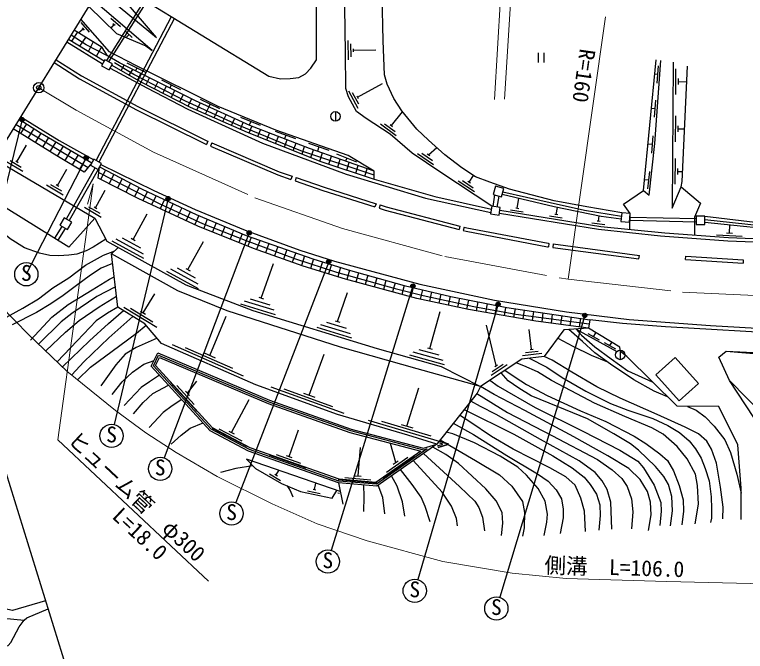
# Model space of a CAD drawing. Units: millimetres at full size, sheet at 1:1000; details may follow other scales. Extents: x 40000 to 680000, y 20000 to 380000.
# Drawn here: x 363081 to 447890, y 246316 to 320236 of the extents above; entities that cross this region are included whole.
import ezdxf
from ezdxf.enums import TextEntityAlignment as Align

# ---------------------------------------------------------------- set-up
doc = ezdxf.new("R2010")
doc.units = ezdxf.units.MM
doc.header["$LTSCALE"] = 1000
doc.header["$PDMODE"] = 32
doc.header["$PDSIZE"] = 500
doc.linetypes.add('CHAIN', pattern=[18.5, 12, -1.5, 3.5, -1.5])
for name, color, linetype, lineweight in [('M-BGD', 7, 'Continuous', 25), ('M-BGD-EXST', 7, 'Continuous', 25), ('M-BMK', 2, 'CHAIN', 13), ('M-BMK-OTRS', 5, 'Continuous', 25), ('M-BMK-SRVR', 3, 'Continuous', 25), ('M-STR-HTXT', 7, 'Continuous', 13)]:
    doc.layers.add(name, color=color, linetype=linetype, lineweight=lineweight)
doc.layers.add('M-OTRS', color=6, linetype='Continuous')
doc.styles.add('ＭＳ ゴシック', font='')
doc.styles.get('ＭＳ ゴシック').set_extended_font_data('MS Gothic')

msp = doc.modelspace()

# ---------------------------------------------------------------- hatches: boundary and pattern name
at = {"layer": 'M-BGD-EXST'}
for points in [[(364171, 308163, -1), (363732, 307924, -0.41421), (363832, 308263, -0.41421)], [(371602, 303729, -1), (371163, 303490, -0.41421), (371263, 303829, -0.41421)], [(381119, 298993, -1), (380680, 298754, -0.41421), (380780, 299093, -0.41421)], [(390525, 295026, -1), (390086, 294787, -0.41421), (390186, 295126, -0.41421)], [(399761, 291661, -1), (399322, 291422, -0.41421), (399422, 291761, -0.41421)], [(409523, 288853, -1), (409084, 288613, -0.41421), (409184, 288953, -0.41421)], [(419404, 286732, -1), (418965, 286492, -0.41421), (419065, 286832, -0.41421)], [(429470, 285435, -1), (429031, 285196, -0.41421), (429131, 285535, -0.41421)]]:
    msp.add_hatch(color=256, dxfattribs=at).paths.add_polyline_path(points)

# ---------------------------------------------------------------- linework, layer by layer
at = {"layer": 'M-BGD'}
for p, q in [((372533, 303300), (381276, 320035)), ((381632, 319816), (372867, 303112)), ((375372, 318810), (374235, 319788)), ((371777, 318216), (370785, 319340)), ((374608, 319071), (374262, 318668)), ((374741, 318957), (374476, 319185)), ((369725, 317140), (370397, 318161)), ((371056, 318579), (370506, 318094)), ((371172, 318448), (370940, 318711)), ((376733, 317587), (375993, 318260)), ((369346, 317371), (373481, 314858)), ((370666, 316568), (371333, 317583)), ((376363, 317923), (376039, 317568)), ((401770, 317220), (401799, 314970)), ((373271, 314486), (369140, 317038)), ((371653, 315969), (372209, 317042)), ((372595, 315397), (373147, 316463)), ((402075, 316849), (402094, 315349)), ((402382, 316278), (402387, 315928)), ((402384, 316103), (405017, 316155)), ((423825, 315790), (423825, 314672)), ((424492, 315790), (424492, 314672)), ((373561, 314999), (373168, 314303)), ((374432, 314509), (373561, 314999)), ((436060, 299804), (437537, 315005)), ((373168, 314303), (374039, 313812)), ((374039, 313812), (374432, 314509)), ((375428, 313753), (375804, 314381)), ((378386, 313487), (376154, 314613)), ((376386, 313211), (376789, 313884)), ((377270, 314050), (377106, 313724)), ((437654, 312288), (437803, 314283)), ((439797, 313961), (439778, 310961)), ((377362, 312658), (377744, 313401)), ((437728, 313286), (437373, 313312)), ((378332, 312138), (378725, 312905)), ((379309, 311632), (379707, 312409)), ((382388, 311516), (380148, 312625)), ((402887, 310669), (405773, 312245)), ((440090, 312809), (440085, 312109)), ((440088, 312459), (441077, 312452)), ((380286, 311127), (380689, 311913)), ((381268, 312070), (381090, 311710)), ((381262, 310621), (381671, 311417)), ((401821, 311369), (402899, 309394)), ((382239, 310115), (382653, 310921)), ((383232, 309601), (383614, 310435)), ((402264, 311184), (402983, 309867)), ((402803, 310823), (402970, 310516)), ((384233, 309146), (384608, 309961)), ((386884, 309289), (384644, 310398)), ((385764, 309844), (385600, 309512)), ((437358, 308314), (437507, 310309)), ((385241, 308705), (385609, 309507)), ((386249, 308264), (386611, 309053)), ((400312, 308975), (400312, 307875)), ((406801, 307368), (408108, 308935)), ((437433, 309311), (436987, 309344)), ((387257, 307823), (387613, 308599)), ((388265, 307382), (388615, 308145)), ((391632, 307358), (389320, 308308)), ((439762, 308479), (439742, 305479)), ((363249, 307498), (371613, 302491)), ((364455, 307566), (363775, 306429)), ((365296, 307024), (364626, 305904)), ((389285, 306937), (389599, 307699)), ((390476, 307833), (390291, 307385)), ((390296, 306504), (390607, 307259)), ((405538, 307544), (407359, 306221)), ((406018, 307566), (407232, 306684)), ((406660, 307471), (406943, 307265)), ((440054, 307327), (440050, 306627)), ((366138, 306484), (365476, 305378)), ((391318, 306097), (391636, 306867)), ((392341, 305690), (392664, 306475)), ((395719, 305816), (393362, 306649)), ((394541, 306232), (394393, 305815)), ((440052, 306977), (440829, 306972)), ((367002, 305980), (366327, 304853)), ((367867, 305477), (367178, 304327)), ((385506, 305540), (385349, 305172)), ((385966, 305343), (385809, 304975)), ((393363, 305283), (393692, 306083)), ((394385, 304876), (394720, 305691)), ((437035, 304153), (437202, 306146)), ((363354, 303161), (364477, 305075)), ((368731, 304973), (368030, 303803)), ((369595, 304470), (368891, 303294)), ((395407, 304470), (395748, 305299)), ((396447, 304056), (396735, 304923)), ((399571, 304453), (397214, 305287)), ((397471, 303648), (397767, 304541)), ((398393, 304870), (398220, 304381)), ((411114, 303967), (412064, 304799)), ((437118, 305149), (436584, 305194)), ((370459, 303966), (369751, 302785)), ((398495, 303241), (398804, 304174)), ((399536, 302886), (399841, 303807)), ((402794, 303101), (400472, 304029)), ((409847, 304105), (411705, 302837)), ((410326, 304142), (411565, 303296)), ((410970, 304065), (411259, 303868)), ((362080, 303213), (364021, 302075)), ((362556, 303282), (363849, 302523)), ((363203, 303250), (363505, 303073)), ((371323, 303462), (370612, 302276)), ((372288, 303438), (371896, 302741)), ((373160, 302947), (372288, 303438)), ((372767, 302250), (373160, 302947)), ((400580, 302539), (400879, 303439)), ((401633, 303565), (401495, 303221)), ((401624, 302191), (401916, 303072)), ((439730, 303537), (439710, 300537)), ((368046, 300408), (369159, 302305)), ((369088, 296510), (372430, 302440)), ((372767, 302250), (369396, 296330)), ((371896, 302741), (372767, 302250)), ((373615, 302193), (373062, 301111)), ((402667, 301844), (402953, 302705)), ((403711, 301496), (403990, 302338)), ((436572, 300027), (436784, 302015)), ((440022, 302385), (440018, 301685)), ((440020, 302035), (440605, 302032)), ((374592, 301687), (374042, 300613)), ((375568, 301180), (375023, 300114)), ((395285, 301479), (395153, 301102)), ((395757, 301315), (395625, 300937)), ((415838, 300804), (416334, 301556)), ((366772, 300460), (368713, 299322)), ((367248, 300529), (368541, 299770)), ((367895, 300497), (368197, 300320)), ((376544, 300673), (376004, 299616)), ((414568, 300924), (416445, 299683)), ((415046, 300967), (416298, 300141)), ((415692, 300901), (415984, 300708)), ((436678, 301021), (436183, 301074)), ((372460, 297819), (373604, 299842)), ((377521, 300167), (376985, 299118)), ((378510, 299685), (377975, 298639)), ((379506, 299217), (378974, 298176)), ((380478, 298760), (379991, 297706)), ((418780, 299310), (418570, 297966)), ((419100, 297883), (419301, 299174)), ((421420, 297761), (421600, 298894)), ((371186, 297871), (373127, 296732)), ((371661, 297940), (372955, 297181)), ((372309, 297908), (372611, 297730)), ((381474, 298292), (380989, 297244)), ((382469, 297824), (381987, 296782)), ((405022, 298287), (404902, 297906)), ((405499, 298137), (405379, 297755)), ((418460, 297983), (418321, 297093)), ((419448, 297829), (418460, 297983)), ((419309, 296939), (419448, 297829)), ((421247, 297789), (421592, 297734)), ((425943, 297042), (426069, 297832)), ((376844, 294141), (378481, 297116)), ((383465, 297357), (382986, 296320)), ((384467, 296902), (383984, 295858)), ((418321, 297093), (419309, 296939)), ((420632, 297583), (422113, 297347)), ((425155, 296864), (426637, 296628)), ((425770, 297070), (426116, 297015)), ((430856, 296261), (430933, 296864)), ((385445, 296492), (385023, 295417)), ((386460, 296067), (386043, 295006)), ((430073, 296059), (431561, 295868)), ((430682, 296284), (431029, 296239)), ((442172, 296136), (434462, 296324)), ((434500, 296737), (442172, 296582)), ((368574, 295653), (367725, 294279)), ((368962, 295426), (368108, 294043)), ((387474, 295642), (387063, 294595)), ((388489, 295216), (388084, 294184)), ((414755, 295695), (414654, 295308)), ((415239, 295569), (415138, 295182)), ((446044, 294893), (446084, 295801)), ((375576, 294325), (377678, 293168)), ((389504, 294791), (389104, 293773)), ((390523, 294403), (390133, 293358)), ((444532, 294659), (447529, 294528)), ((445694, 294908), (446394, 294878)), ((374353, 293970), (378033, 291946)), ((374833, 294220), (377987, 292485)), ((376599, 294276), (377089, 294006)), ((383201, 290644), (385001, 293916)), ((391562, 294041), (391159, 292961)), ((392601, 293679), (392195, 292592)), ((425086, 293674), (425034, 293278)), ((425582, 293609), (425529, 293212)), ((425582, 293609), (435585, 292288)), ((393639, 293316), (393232, 292223)), ((394678, 292954), (394268, 291854)), ((425529, 293212), (435532, 291891)), ((395717, 292592), (395305, 291486)), ((396726, 292241), (396362, 291109)), ((397765, 291880), (397411, 290775)), ((435532, 291891), (435585, 292288)), ((440942, 291794), (440966, 292193)), ((440966, 292193), (447632, 291785)), ((447632, 291785), (447623, 291385)), ((391697, 287337), (393118, 291350)), ((398815, 291552), (398462, 290451)), ((399865, 291223), (399513, 290126)), ((400890, 290902), (400581, 289796)), ((380710, 290473), (384390, 288449)), ((381190, 290723), (384344, 288988)), ((381933, 290828), (384035, 289671)), ((382956, 290779), (383446, 290509)), ((401942, 290577), (401634, 289476)), ((403001, 290279), (402696, 289188)), ((404060, 289982), (403757, 288900)), ((405119, 289684), (404819, 288612)), ((406178, 289387), (405881, 288324)), ((407237, 289089), (406942, 288036)), ((408275, 288797), (408020, 287744)), ((409346, 288545), (409082, 287456)), ((377982, 285627), (379337, 287841)), ((400555, 284612), (401726, 287976)), ((410417, 288293), (410149, 287190)), ((411475, 288044), (411236, 286958)), ((412546, 287792), (412311, 286729)), ((413617, 287541), (413387, 286500)), ((389292, 286664), (393307, 285429)), ((389711, 287006), (393152, 285948)), ((390417, 287260), (392711, 286554)), ((391429, 287420), (391964, 287255)), ((414695, 287322), (414463, 286271)), ((415774, 287106), (415539, 286042)), ((416830, 286895), (416639, 285844)), ((417909, 286679), (417723, 285657)), ((375750, 286289), (379589, 283941)), ((376546, 286153), (379106, 284588)), ((418988, 286464), (418807, 285471)), ((420066, 286248), (419891, 285284)), ((421155, 286083), (420976, 285098)), ((422216, 285929), (422079, 284908)), ((377684, 285809), (378281, 285444)), ((385725, 280674), (387642, 285236)), ((411281, 281486), (412472, 285785)), ((423304, 285771), (423164, 284721)), ((424393, 285613), (424252, 284559)), ((425482, 285455), (425342, 284411)), ((426570, 285296), (426432, 284263)), ((427659, 285138), (427522, 284115)), ((428747, 284980), (428612, 283968)), ((398570, 284281), (402011, 283223)), ((399276, 284535), (401570, 283829)), ((400288, 284695), (400823, 284530)), ((418976, 279488), (417827, 284203)), ((398151, 283939), (402166, 282704)), ((423074, 281397), (422793, 283701)), ((428255, 283726), (432990, 281131)), ((430277, 282846), (430531, 283309)), ((429620, 283206), (430935, 282485)), ((381364, 281936), (389602, 278313)), ((382858, 281607), (388350, 279192)), ((431514, 282168), (432829, 281448)), ((432171, 281808), (432379, 282186)), ((385084, 280956), (386365, 280392)), ((397263, 276050), (398999, 280836)), ((408897, 280745), (412944, 279624)), ((409306, 281099), (412775, 280138)), ((410005, 281372), (412317, 280731)), ((411011, 281560), (411551, 281411)), ((422024, 280673), (424260, 280928)), ((422363, 281014), (423853, 281184)), ((422900, 281377), (423248, 281417)), ((433361, 281276), (433361, 280176)), ((418373, 278365), (420245, 279612)), ((418518, 278822), (419767, 279654)), ((418831, 279391), (419122, 279585)), ((381188, 277533), (384219, 274207)), ((383147, 276274), (384215, 277685)), ((381915, 277181), (383936, 274963)), ((382911, 276533), (383383, 276015)), ((392828, 277020), (401289, 273952)), ((394341, 276791), (399981, 274746)), ((408607, 272463), (409995, 276905)), ((396605, 276289), (397921, 275812)), ((388266, 271723), (390296, 275556)), ((404121, 273159), (412753, 270615)), ((385997, 272246), (389974, 270140)), ((405644, 273023), (411399, 271327)), ((407935, 272660), (409278, 272265)), ((386800, 272160), (389452, 270756)), ((387957, 271887), (388576, 271559)), ((394938, 268951), (396032, 272051)), ((402936, 266676), (403213, 269997)), ((407316, 268232), (406696, 270435)), ((392617, 269133), (396861, 267636)), ((393424, 269167), (396253, 268169)), ((394608, 269067), (395269, 268834)), ((405817, 266450), (409503, 269031)), ((406259, 267126), (408716, 268847)), ((407029, 268031), (407602, 268433)), ((393448, 266797), (393751, 267328)), ((392648, 266909), (393951, 266165)), ((393296, 266884), (393600, 266711)), ((401416, 266508), (404404, 266247)), ((402587, 266707), (403285, 266646)), ((397883, 265096), (398043, 265844)), ((400642, 266274), (405125, 265883)), ((400667, 265893), (401170, 263398)), ((397087, 264959), (398554, 264646)), ((397712, 265132), (398054, 265059)), ((400793, 264630), (400592, 264700))]:
    msp.add_line(p, q, dxfattribs=at)
for points in [[(377696, 330893), (376884, 322731), (392600, 313082), (393939, 312773), (395068, 312810), (396048, 312935), (396829, 313356), (397462, 314014), (398119, 314968), (398164, 327599)], [(418460, 297983), (412530, 301901), (409227, 304155), (406674, 306373), (403871, 308158), (402768, 308991), (401847, 310677), (401536, 311667), (401479, 315841), (401344, 326381)], [(372896, 323120), (379543, 317588), (373713, 324442)], [(381458, 323392), (378169, 321942), (373742, 314897)], [(373996, 314754), (378268, 321478), (381623, 323104)], [(433541, 297229), (429500, 297911), (425685, 298600), (420512, 299962), (418243, 300767), (416559, 301411), (414971, 302439), (413013, 303953), (411114, 305646), (409776, 306926), (408010, 309052), (407080, 310485), (406330, 312167), (406026, 313239), (405865, 317178), (405742, 322476)], [(371686, 321160), (374899, 318052), (378302, 316607), (379032, 316068), (372181, 321961)], [(404799, 302052), (401792, 303865), (393389, 306836), (386717, 309578), (377224, 314280), (374097, 315932), (370779, 319691)], [(404799, 301134), (404799, 302052), (397318, 304700), (390367, 307350), (384058, 310211), (375258, 314657), (373859, 315445), (373247, 316401), (369990, 318413)], [(373859, 315445), (371369, 316735), (369651, 317865)], [(367673, 314662), (370628, 312785), (377214, 309201), (385206, 305233), (385349, 305172)], [(367885, 315001), (370831, 313130), (377399, 309556), (385374, 305596), (385506, 305540)], [(434496, 295322), (434537, 297137), (433747, 298215), (436060, 299804), (436727, 299282), (437365, 305266), (438084, 314924)], [(439502, 314710), (439392, 297775), (440453, 300231), (440552, 300859), (441158, 314237)], [(443172, 296857), (453254, 295643), (459187, 295265), (464070, 295002), (467622, 294974), (468318, 295353), (468971, 296291), (469525, 314772)], [(374155, 314016), (378407, 311729), (383190, 309264), (391845, 305324), (401550, 301712), (410779, 298941), (418348, 297270)], [(374350, 314363), (377740, 312445), (383455, 309486), (390060, 306598), (398609, 303195), (404799, 301134)], [(404799, 301593), (396279, 304417), (389024, 307405), (382929, 310202), (376903, 313295), (374671, 314630)], [(363623, 308103), (366096, 306509), (372060, 303033), (371165, 301949), (367967, 303840), (362916, 306959)], [(363793, 308379), (368255, 305639), (372258, 303383)], [(385966, 305343), (393790, 302001), (395285, 301479)], [(385809, 304975), (393645, 301627), (395153, 301102)], [(360744, 303441), (372402, 296600), (373802, 293919), (382957, 288882), (390734, 285895), (405155, 281460), (412571, 279405), (417135, 277049), (409814, 279105), (400910, 281616), (387748, 285830), (382036, 288189), (374317, 292453), (375107, 293200)], [(373090, 302823), (379242, 299809), (384018, 297612), (389830, 295231), (396176, 292911), (400222, 291605), (410114, 288936), (418789, 287069), (427148, 285721), (434406, 284850), (443827, 284140), (458666, 283290), (467956, 282835)], [(372849, 301905), (380007, 298245), (384897, 295985), (389823, 294050), (395671, 291868), (400422, 290343), (407264, 288430), (410501, 287645), (416370, 286349), (421269, 285460), (429769, 284321)], [(395757, 301315), (398995, 300186), (405022, 298287)], [(404799, 301134), (411868, 299139), (418409, 297661)], [(395625, 300937), (398869, 299806), (404902, 297906)], [(440453, 300231), (442697, 298358), (441983, 296710), (441976, 294669)], [(372402, 296600), (369379, 293258), (358575, 299930)], [(419744, 299666), (425241, 298426), (429200, 297526), (433504, 296830)], [(433472, 296476), (431168, 296818), (425690, 297907), (419665, 299361)], [(373666, 294179), (372211, 293257), (371393, 292820), (370310, 292441), (369375, 292316), (368197, 292221), (367180, 292278), (365954, 292525), (364221, 293145), (362567, 294208), (359467, 296767), (357635, 298407)], [(405379, 297755), (406077, 297535), (414654, 295308)], [(405499, 298137), (406187, 297920), (414755, 295695)], [(458307, 293756), (448877, 293803), (445841, 293921), (438050, 294507), (430826, 295272), (419341, 297142)], [(419399, 297519), (431131, 295655), (438548, 294921), (445929, 294379), (452722, 294082), (458307, 294077)], [(443172, 296459), (454609, 295199), (458307, 294516)], [(458306, 294077), (453667, 295035), (443172, 296095)], [(415138, 295182), (415474, 295095), (424933, 293291), (425034, 293278)], [(415239, 295569), (415562, 295485), (424997, 293686), (425086, 293674)], [(362133, 285120), (364051, 286152), (365861, 287252), (367534, 288515), (369375, 289675), (371292, 291144), (373404, 292304), (374712, 292827)], [(447383, 261616), (447419, 265272), (446999, 270301), (444822, 274745), (439955, 274767), (434130, 280550), (433386, 281131), (433312, 281618), (429687, 283822), (426824, 283629), (424556, 280551), (421945, 280253), (417135, 277049), (416757, 276296), (412075, 270372), (405124, 265504), (400667, 265893), (390241, 269572), (385779, 271934), (378941, 279438), (379684, 280959), (392670, 275484), (402124, 272131), (410532, 269918), (412075, 270372), (408708, 271414), (400557, 273816), (391060, 277260), (380119, 282071), (378200, 284348), (375061, 286267), (374317, 292453)], [(440942, 291794), (447615, 291386), (447623, 291385)], [(374452, 291335), (373131, 290794), (371895, 289977), (370114, 288692), (368723, 287633), (367281, 286675), (365627, 285655), (362805, 284205)], [(364927, 282435), (367389, 285109), (369306, 286579), (372090, 288302), (374104, 289516), (374635, 289812)], [(374774, 288653), (372605, 287522), (369734, 285547), (368488, 284564), (365863, 281989)], [(366688, 281205), (368986, 283368), (370562, 284709), (372888, 286316), (374907, 287550)], [(375061, 286267), (373842, 285593), (372558, 284700), (370338, 282353), (368035, 279927)], [(368654, 279339), (371759, 282373), (373980, 284371), (375708, 285872)], [(376806, 285200), (374000, 282723), (371128, 279920), (369712, 278409)], [(370397, 277851), (371877, 279318), (375276, 281829), (377212, 283249), (378331, 284193)], [(467956, 282302), (438607, 283974), (433614, 284390), (429851, 284820)], [(438848, 275866), (437293, 276524), (434927, 277830), (432224, 279669), (430425, 280992), (428988, 282275), (427388, 283667)], [(428255, 283726), (428863, 283027), (430408, 281689), (432299, 280263), (434267, 278900), (437091, 277610)], [(379625, 282657), (377193, 281603), (375899, 280806), (374828, 279599), (373105, 277136)], [(426127, 282683), (427867, 281764), (430001, 280698), (431884, 279920)], [(450164, 261672), (450552, 270298), (448885, 273474), (446033, 277762), (444801, 280454), (445645, 281183), (468532, 280026), (468532, 281952)], [(445645, 281183), (467067, 279339), (468602, 278973), (468537, 259131)], [(374391, 276126), (375568, 277595), (376775, 278722), (378059, 279664), (379258, 280086)], [(422793, 280350), (424847, 279306), (426619, 278112), (429376, 276519), (432229, 275098), (434249, 274316), (437145, 273334), (438908, 272532), (440232, 271732), (441355, 270769), (442113, 269842), (442744, 268729), (443225, 267565), (443695, 266110), (443909, 264262), (443952, 262852), (443973, 261764), (443856, 261295)], [(445276, 261701), (445330, 263077), (445009, 265395), (444539, 268151), (443973, 269808), (443417, 270717), (442435, 271581), (440897, 272349), (437658, 273816), (433352, 275707), (430659, 277012), (427742, 278731), (425468, 280139), (424556, 280551)], [(442062, 261125), (442436, 263397), (442350, 265566), (442115, 266892), (441132, 268686), (439967, 270086), (438332, 271528), (437040, 272254), (433919, 273581), (430393, 275120), (427667, 276552), (425391, 277770), (423779, 278773), (422177, 279466), (421296, 279821)], [(379902, 278384), (378720, 277594), (377767, 276962), (375792, 274871)], [(439186, 260879), (439421, 262618), (439346, 264284), (438983, 265706), (438428, 266623), (437477, 267778), (435500, 269658), (434571, 270415), (432626, 271571), (429548, 273294), (426174, 274701), (423032, 275997), (421579, 276861), (420370, 277706), (419540, 278651)], [(419984, 278947), (421171, 278133), (422496, 277288), (424888, 276009), (428757, 274244), (431695, 272994), (434997, 271316), (436332, 270452), (437947, 269263), (438834, 268463), (439561, 267265), (440223, 265576), (440683, 263909), (440715, 262607), (440522, 260995)], [(418242, 277786), (419190, 277092), (423510, 274611), (429026, 271868), (433336, 269671), (435416, 268394), (436081, 267614), (437322, 265615), (438097, 263598), (438129, 262596), (437948, 260932)], [(446033, 277762), (450078, 273664), (451750, 269430), (451294, 261525)], [(376883, 273897), (378002, 275220), (379140, 276269), (380949, 277235)], [(436661, 260340), (436954, 262152), (436860, 263637), (436524, 264866), (435686, 266257), (434376, 267557), (431934, 269003), (427983, 271204), (422303, 274265), (418719, 276151), (417135, 277049)], [(416713, 276240), (420289, 274042), (425442, 271379), (430722, 268591), (432433, 267403), (433539, 266381), (434188, 265450), (434691, 264014), (434838, 262503), (434660, 260537)], [(382483, 275552), (381379, 274838), (380328, 274041), (378714, 272321)], [(432403, 260507), (432268, 263621), (431845, 265097), (431268, 266127), (430443, 267074), (428616, 268419), (424097, 270915), (418958, 273806), (417133, 274754), (416031, 275377)], [(415255, 274396), (421023, 271533), (425542, 269016), (427781, 267612), (429164, 266549), (429885, 265673), (430608, 264557), (431000, 263342), (431031, 262082), (430866, 260393)], [(441164, 274762), (442187, 274317), (443209, 273543), (444276, 272464), (445490, 270880), (446175, 269408), (446895, 266889), (447413, 264690)], [(429324, 260225), (429202, 262580), (428785, 264114), (428125, 265597), (427039, 266570), (425210, 267608), (420943, 269773), (418442, 271257), (415894, 272951), (414723, 273723)], [(381244, 270380), (382393, 271431), (383472, 272238), (384944, 272851)], [(413988, 272792), (416351, 271488), (420212, 269070), (423778, 266926), (425016, 266095), (425931, 265087), (426540, 264043), (426734, 262834), (426744, 261807), (426399, 259989)], [(424520, 259766), (424845, 261329), (424906, 262262), (424641, 263757), (423859, 265229), (422498, 266785), (421493, 267718), (419430, 268969), (416452, 270524), (413955, 271578), (413177, 271767)], [(412240, 270027), (413381, 270362), (412712, 270569)], [(412254, 269998), (413491, 270361), (412765, 270586)], [(412484, 270890), (416565, 268470), (419360, 266792), (420801, 265484), (422010, 263725), (422254, 262446), (422203, 260677), (422021, 259693)], [(419571, 259757), (419733, 261207), (419652, 262457), (418962, 263797), (417764, 265189), (414595, 268135), (413123, 269180), (411602, 270041)], [(412162, 270189), (412767, 270367), (412412, 270476)], [(410537, 269295), (414726, 265473), (416494, 263745), (416972, 263025), (417368, 261907), (417622, 260315)], [(400874, 264865), (389998, 268626), (391053, 267534), (394061, 265817), (396267, 264881), (399920, 264100), (400487, 264998)], [(414489, 260879), (414355, 261751), (413781, 263192), (412713, 264812), (409344, 268460)], [(390737, 267861), (388736, 267565), (386961, 267075)], [(411291, 261336), (410743, 263128), (410245, 264222), (409210, 265704), (407861, 267421)], [(408371, 261998), (408085, 263696), (407472, 265494), (406813, 266687)], [(395415, 264222), (395071, 265015), (394758, 265521)], [(403627, 262560), (403666, 264249), (403593, 265638)], [(406029, 262294), (405811, 264179), (405290, 265620)], [(350087, 259904), (350921, 256323), (351281, 255062), (351944, 253821), (352550, 252961), (353687, 251984), (355157, 251111), (357003, 250392), (359051, 249424), (360149, 248876), (362034, 246973), (362318, 247001), (362659, 247342), (363626, 249150), (364202, 249959)], [(366679, 252200), (362832, 251057), (360785, 251496), (353376, 253676), (353376, 252882), (361800, 250162), (364202, 249959), (364507, 250195), (366968, 251268)]]:
    msp.add_lwpolyline(points, dxfattribs=at)
for points in [[(372934, 302547), (377871, 299985), (384143, 297038), (389971, 294595), (397702, 291900), (401799, 290617), (408301, 288790), (413722, 287516), (420191, 286223), (429851, 284820), (429687, 283822), (423586, 284649), (415745, 285998), (409742, 287277), (401497, 289514), (396585, 291030), (390822, 293080), (384350, 295688), (377434, 298889), (372763, 301263)], [(418629, 299349), (419597, 299098), (419848, 300065), (418880, 300317)], [(433449, 296233), (434445, 296142), (434537, 297137), (433541, 297229)], [(442172, 295857), (443172, 295857), (443172, 296857), (442172, 296857)], [(368341, 295789), (369204, 295284), (369709, 296147), (368846, 296652)], [(379781, 280701), (392597, 275298), (402065, 271939), (410535, 269711), (410961, 269836), (405069, 265710), (400710, 266091), (390321, 269755), (385904, 272094), (379181, 279472)], [(379882, 280432), (392522, 275103), (402003, 271739), (410226, 269576), (405011, 265924), (400754, 266296), (390405, 269947), (386034, 272262), (379431, 279508)], [(437495, 278433), (440197, 275397), (442442, 277395), (439741, 280431)]]:
    msp.add_lwpolyline(points, close=True, dxfattribs=at)
for centre in [(400312, 308425), (433361, 280726)]:
    msp.add_circle(centre, 550, dxfattribs=at)
at = {"layer": 'M-BGD-EXST'}
for p, q in [((363952, 308044), (360168, 292691)), ((371382, 303609), (364440, 290093)), ((380899, 298873), (374649, 272651)), ((390305, 294906), (380450, 268775)), ((399541, 291541), (388749, 263584)), ((409304, 288733), (399830, 258030)), ((419184, 286612), (409893, 254654)), ((429250, 285315), (419380, 252592))]:
    msp.add_line(p, q, dxfattribs=at)
for centre, radius in [((363952, 308044), 250), ((371382, 303609), 250), ((380899, 298873), 250), ((390305, 294906), 250), ((399541, 291541), 250), ((364440, 290093), 1350), ((409304, 288733), 250), ((419184, 286612), 250), ((429250, 285315), 250), ((374336, 271338), 1350), ((379974, 267512), 1350), ((388263, 262324), 1350), ((399432, 256740), 1350), ((409516, 253357), 1350), ((418990, 251299), 1350)]:
    msp.add_circle(centre, radius, dxfattribs=at)
at = {"layer": 'M-BMK'}
msp.add_lwpolyline([(365876, 311752), (370206, 309132), (379195, 304256), (390951, 298982), (401144, 295411), (413019, 292141), (427327, 289508), (440593, 288014), (454748, 287377), (462074, 287170), (481744, 286852), (517518, 286255), (538272, 285980), (562333, 285654), (577533, 285386)], dxfattribs=at)
at = {"layer": 'M-BMK-OTRS'}
for p, q in [((354824, 293855), (385544, 343600)), ((371354, 237122), (344556, 323553))]:
    msp.add_line(p, q, dxfattribs=at)
at = {"layer": 'M-BMK-SRVR'}
msp.add_circle((365876, 311752), 600, dxfattribs=at)
at = {"layer": 'M-OTRS'}
msp.add_point((365876, 311752), dxfattribs=at)
at = {"layer": 'M-STR-HTXT'}
for p, q in [((418760, 310363), (419977, 330657)), ((421195, 330685), (419925, 310430)), ((427327, 289508), (431671, 319984)), ((372209, 300608), (371538, 298247))]:
    msp.add_line(p, q, dxfattribs=at)
for points in [[(385576, 254459), (368100, 270882), (372209, 300608)], [(355073, 294259), (357600, 290970), (361406, 286461), (364713, 283080), (369159, 278860), (374802, 274262), (378315, 271693), (381839, 269415), (386586, 266632), (392968, 263432), (398201, 261139), (403989, 259137), (412761, 256759), (420843, 255395), (427110, 254790), (438783, 254440), (475909, 253522), (493550, 253116)]]:
    msp.add_lwpolyline(points, dxfattribs=at)

# ---------------------------------------------------------------- texts
at = {"layer": 'M-BGD-EXST', "style": 'ＭＳ ゴシック'}
for p in [(363785, 288800), (373680, 270045), (379319, 266220), (387608, 261032), (398777, 255447), (408861, 252065), (418335, 250007)]:
    msp.add_text('S', height=1833, rotation=358.508, dxfattribs=at).set_placement(p, align=Align.BOTTOM_LEFT)
at = {"layer": 'M-STR-HTXT', "style": 'ＭＳ ゴシック'}
for s, rotation, p in [('R=160', 261.887, (428143, 316424)), ('ヒューム管  φ300', 316.778, (368733, 270288)), ('L=18.0', 316.778, (373913, 261462)), ('側溝\u3000L=106.0', 358.283, (424533, 254867))]:
    msp.add_text(s, height=1833, rotation=rotation, dxfattribs=at).set_placement(p, align=Align.BOTTOM_LEFT)

doc.saveas('drawing.dxf')
